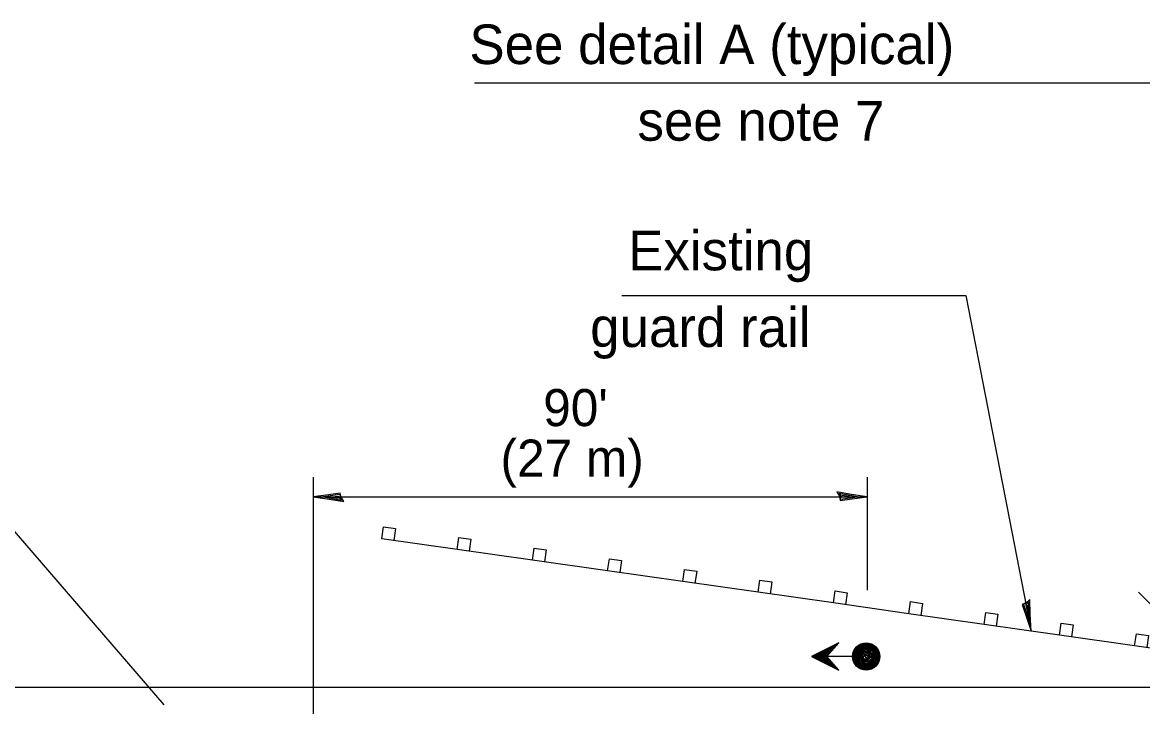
# Model space of a CAD drawing. Extents: x 52832 to 54215, y 64481 to 66497.
# Drawn here: x 53075.7 to 53138.6, y 66316.1 to 66354.5 of the extents above; entities that cross this region are included whole.
import ezdxf

# ---------------------------------------------------------------- set-up
doc = ezdxf.new("R2010")
doc.units = 0
for name, color, linetype in [('Design_EX_Roadway Dimensions', 7, 'Continuous'), ('Design_PR_EOP', 7, 'Continuous'), ('Stage_Construction Traffic Control', 7, 'Continuous'), ('Topo_Bridge Structures', 7, 'Continuous'), ('Topo_Guardrail', 7, 'Continuous')]:
    doc.layers.add(name, color=color, linetype=linetype)

msp = doc.modelspace()

# ---------------------------------------------------------------- linework, layer by layer
at = {"layer": 'Design_EX_Roadway Dimensions'}
for p, q in [((53101.052, 66351.12), (53145.576, 66351.12)), ((53109.307, 66339.182), (53128.632, 66339.182)), ((53128.632, 66339.182), (53132.297, 66320.353)), ((53071.024, 66330.793), (53083.61, 66316.214)), ((53091.995, 66328.994), (53091.995, 66309.42)), ((53123.095, 66328.994), (53123.095, 66322.659)), ((53091.995, 66327.884), (53123.095, 66327.884))]:
    msp.add_line(p, q, dxfattribs=at)
for points in [[(53093.564, 66327.862), (53093.51, 66328.095), (53092.849, 66327.993), (53091.995, 66327.884), (53092.903, 66327.759), (53093.702, 66327.619), (53093.564, 66327.862), (53093.493, 66328.016), (53092.568, 66327.882), (53093.579, 66327.705), (53093.429, 66327.905), (53093.005, 66327.877), (53093.412, 66327.814)], [(53121.527, 66327.918), (53121.58, 66327.685), (53122.242, 66327.785), (53123.095, 66327.896), (53122.186, 66328.02), (53121.389, 66328.16), (53121.527, 66327.918), (53121.597, 66327.763), (53122.522, 66327.896), (53121.511, 66328.074), (53121.662, 66327.874), (53122.085, 66327.902), (53121.677, 66327.964)], [(53132.011, 66321.946), (53131.785, 66321.846), (53132.017, 66321.196), (53132.297, 66320.353), (53132.244, 66321.3), (53132.229, 66322.135), (53132.011, 66321.946), (53131.868, 66321.845), (53132.186, 66320.933), (53132.165, 66321.993), (53131.993, 66321.802), (53132.104, 66321.377), (53132.086, 66321.803)]]:
    msp.add_lwpolyline(points, dxfattribs=at)
at = {"layer": 'Design_PR_EOP'}
msp.add_line((52931.039, 66317.213), (53427.33, 66317.213), dxfattribs=at)
at = {"layer": 'Stage_Construction Traffic Control'}
for p, q in [((53121.496, 66319.699), (53119.958, 66318.93)), ((53120.832, 66318.93), (53121.496, 66319.699)), ((53119.958, 66318.93), (53121.496, 66318.163)), ((53121.496, 66318.163), (53120.832, 66318.93)), ((53122.265, 66318.93), (53120.852, 66318.93))]:
    msp.add_line(p, q, dxfattribs=at)
for points in [[(53121.401, 66318.235), (53120.031, 66318.937), (53121.401, 66319.629), (53120.801, 66318.93), (53121.372, 66318.27), (53120.111, 66318.937), (53121.304, 66319.55), (53120.764, 66318.93), (53121.269, 66318.35), (53120.201, 66318.93), (53121.197, 66319.452), (53120.713, 66318.93), (53121.157, 66318.442), (53120.276, 66318.937), (53121.072, 66319.349), (53120.691, 66318.93), (53121.05, 66318.532), (53120.344, 66318.93), (53120.97, 66319.267), (53120.655, 66318.93), (53120.952, 66318.618), (53120.416, 66318.93), (53120.868, 66319.176), (53120.633, 66318.937), (53120.837, 66318.71), (53120.481, 66318.93), (53120.745, 66319.088), (53120.619, 66318.937), (53120.713, 66318.815), (53120.541, 66318.925), (53120.655, 66319.005), (53120.61, 66318.93), (53120.633, 66318.883), (53120.584, 66318.93), (53120.606, 66318.948)], [(53123.682, 66318.544), (53123.495, 66318.35), (53123.17, 66318.205), (53122.83, 66318.221), (53122.555, 66318.389), (53122.367, 66318.601), (53122.315, 66319.044), (53122.475, 66319.421), (53122.843, 66319.646), (53123.206, 66319.649), (53123.527, 66319.488), (53123.722, 66319.224), (53123.765, 66318.961), (53123.707, 66318.618), (53123.482, 66318.402), (53123.178, 66318.257), (53122.859, 66318.267), (53122.651, 66318.397), (53122.403, 66318.593), (53122.367, 66318.882), (53122.379, 66319.165), (53122.499, 66319.393), (53122.855, 66319.608), (53123.203, 66319.613), (53123.518, 66319.464), (53123.699, 66319.213), (53123.73, 66318.961), (53123.674, 66318.629), (53123.459, 66318.425), (53123.178, 66318.306), (53122.859, 66318.306), (53122.615, 66318.457), (53122.426, 66318.612), (53122.415, 66318.888), (53122.399, 66319.134), (53122.536, 66319.36), (53122.87, 66319.564), (53123.203, 66319.564), (53123.503, 66319.432), (53123.663, 66319.19), (53123.707, 66318.961), (53123.61, 66318.642), (53123.443, 66318.461), (53123.155, 66318.329), (53122.855, 66318.35), (53122.628, 66318.486), (53122.496, 66318.636), (53122.46, 66318.852), (53122.439, 66319.116), (53122.567, 66319.287), (53122.879, 66319.506), (53123.203, 66319.506), (53123.49, 66319.385), (53123.626, 66319.144), (53123.682, 66318.95), (53123.561, 66318.675), (53123.418, 66318.497), (53123.134, 66318.374), (53122.859, 66318.386), (53122.655, 66318.517), (53122.536, 66318.665), (53122.499, 66318.888), (53122.487, 66319.105), (53122.607, 66319.248), (53122.891, 66319.457), (53123.195, 66319.464), (53123.467, 66319.349), (53123.603, 66319.128), (53123.61, 66318.93), (53123.531, 66318.685), (53123.423, 66318.533), (53123.119, 66318.414), (53122.891, 66318.438), (53122.687, 66318.554), (53122.583, 66318.685), (53122.53, 66318.904), (53122.536, 66319.098), (53122.643, 66319.224), (53122.915, 66319.421), (53123.203, 66319.417), (53123.459, 66319.302), (53123.567, 66319.122), (53123.561, 66318.904), (53123.479, 66318.714), (53123.382, 66318.58), (53123.119, 66318.45), (53122.904, 66318.471), (53122.739, 66318.578), (53122.639, 66318.69), (53122.571, 66318.809), (53122.558, 66318.901), (53122.571, 66319.061), (53122.687, 66319.201), (53122.855, 66319.325), (53123.002, 66319.374), (53123.219, 66319.349), (53123.41, 66319.287), (53123.539, 66319.085), (53123.518, 66318.913), (53123.431, 66318.721), (53123.299, 66318.578)], [(53123.299, 66318.578), (53123.108, 66318.486), (53122.908, 66318.522), (53122.739, 66318.685), (53122.643, 66318.782), (53122.607, 66318.913), (53122.643, 66319.044), (53122.711, 66319.165), (53122.847, 66319.253), (53123.027, 66319.321), (53123.17, 66319.321), (53123.314, 66319.287), (53123.399, 66319.177), (53123.507, 66318.925), (53123.371, 66318.721), (53123.214, 66318.59), (53123.074, 66318.544), (53122.891, 66318.58), (53122.77, 66318.726), (53122.702, 66318.869), (53122.723, 66318.988), (53122.787, 66319.116), (53122.915, 66319.192), (53123.072, 66319.228), (53123.206, 66319.228), (53123.41, 66319.085), (53123.459, 66318.925), (53123.352, 66318.786), (53123.25, 66318.675), (53123.123, 66318.626), (53122.927, 66318.636), (53122.798, 66318.697), (53122.715, 66318.782), (53122.679, 66318.865), (53122.7, 66319.069), (53122.762, 66319.144), (53122.904, 66319.224), (53123.074, 66319.253), (53123.23, 66319.253), (53123.352, 66319.253), (53123.446, 66319.19), (53123.507, 66319.073), (53123.382, 66318.937), (53123.346, 66318.805), (53123.227, 66318.714), (53123.015, 66318.665), (53122.847, 66318.69), (53122.775, 66318.794), (53122.77, 66318.894), (53122.798, 66319.009), (53122.87, 66319.098), (53123.027, 66319.144), (53123.167, 66319.153), (53123.346, 66319.061), (53123.359, 66318.977), (53123.323, 66318.865), (53123.142, 66318.773), (53122.991, 66318.697), (53122.859, 66318.746), (53122.819, 66318.84), (53122.83, 66318.937), (53122.891, 66319.034), (53123.134, 66319.098), (53123.314, 66319.009), (53123.299, 66318.904), (53123.142, 66318.816), (53122.963, 66318.758), (53122.87, 66318.83), (53122.904, 66318.94), (53123.099, 66318.997), (53123.23, 66318.977), (53123.01, 66318.83), (53122.991, 66318.913), (53122.951, 66319.009), (53123.148, 66319.024), (53123.263, 66318.925), (53123.131, 66318.865)]]:
    msp.add_lwpolyline(points, dxfattribs=at)
msp.add_circle((53123.032, 66318.93), 0.768, dxfattribs=at)
at = {"layer": 'Topo_Bridge Structures'}
msp.add_line((53141.94, 66318.92), (53138.318, 66322.543), dxfattribs=at)
at = {"layer": 'Topo_Guardrail'}
for points in [[(53100.066, 66324.929), (53095.84, 66325.531), (53095.935, 66326.206), (53096.612, 66326.109), (53096.516, 66325.434)], [(53104.293, 66324.329), (53100.066, 66324.929), (53100.162, 66325.606), (53100.837, 66325.51), (53100.742, 66324.834)], [(53108.519, 66323.73), (53104.293, 66324.329), (53104.389, 66325.006), (53105.066, 66324.911), (53104.97, 66324.234)], [(53112.746, 66323.129), (53108.519, 66323.73), (53108.616, 66324.407), (53109.291, 66324.31), (53109.196, 66323.633)], [(53116.972, 66322.53), (53112.746, 66323.129), (53112.842, 66323.805), (53113.519, 66323.709), (53113.423, 66323.034)], [(53121.2, 66321.931), (53116.972, 66322.53), (53117.069, 66323.206), (53117.744, 66323.11), (53117.649, 66322.433)], [(53125.426, 66321.329), (53121.2, 66321.931), (53121.296, 66322.605), (53121.973, 66322.509), (53121.876, 66321.834)], [(53129.653, 66320.729), (53125.426, 66321.329), (53125.521, 66322.006), (53126.198, 66321.91), (53126.103, 66321.233)], [(53133.879, 66320.129), (53129.653, 66320.729), (53129.749, 66321.406), (53130.424, 66321.309), (53130.33, 66320.632)], [(53138.106, 66319.529), (53133.879, 66320.129), (53133.976, 66320.804), (53134.651, 66320.709), (53134.556, 66320.033)], [(53142.333, 66318.93), (53138.106, 66319.529), (53138.203, 66320.205), (53138.88, 66320.109), (53138.783, 66319.432)]]:
    msp.add_lwpolyline(points, dxfattribs=at)

# ---------------------------------------------------------------- texts
at = {"layer": 'Design_EX_Roadway Dimensions'}
for s, height, p in [('See detail A (typical)', 2.21968, (53100.757, 66352.175)), ('see note 7', 2.2197, (53110.195, 66347.875)), ('Existing', 2.2197, (53109.672, 66340.6)), ('guard rail', 2.2197, (53107.539, 66336.299)), (" 90'", 2.081, (53104.128, 66331.855)), ('(27 m)', 2.081, (53102.506, 66329.02))]:
    msp.add_text(s, height=height, dxfattribs=at).set_placement(p)

doc.saveas('drawing.dxf')
